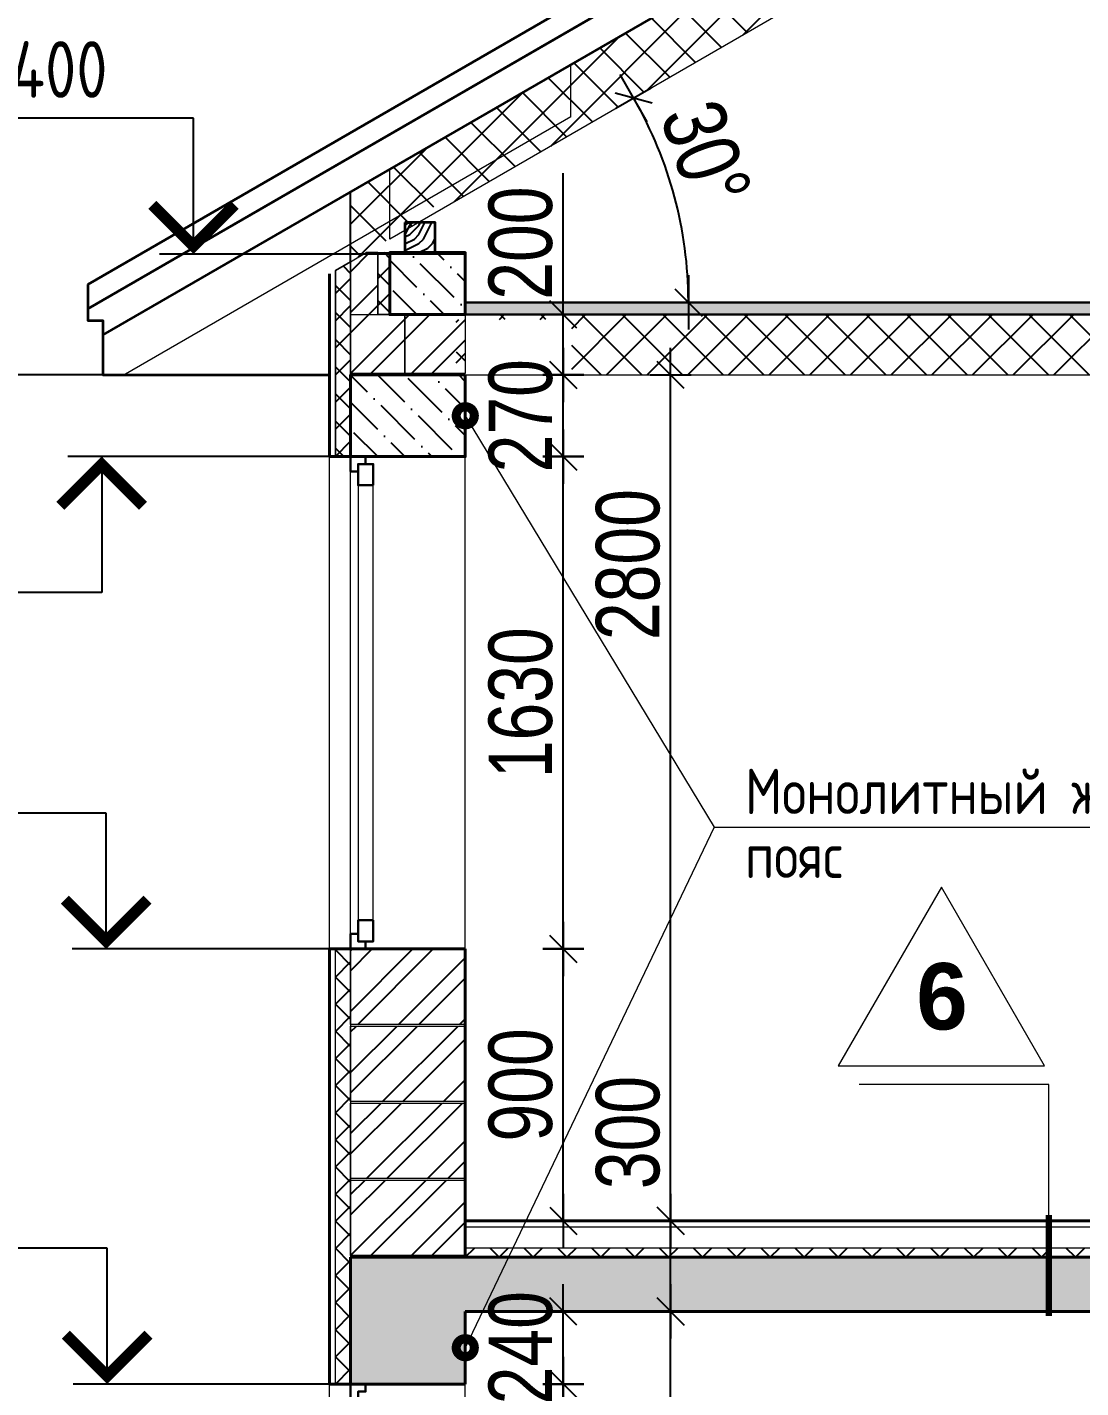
# Model space of a CAD drawing. Extents: x -12289450 to -10763036, y -7834513 to -6150123.
# Drawn here: x -11261643 to -11258153, y -7705073 to -7700570 of the extents above; entities that cross this region are included whole.
import ezdxf

# ---------------------------------------------------------------- set-up
doc = ezdxf.new("R2010")
doc.units = 0
doc.header["$LTSCALE"] = 25
doc.header["$PDMODE"] = 35
doc.linetypes.add('HIDDEN', pattern=[9.525, 6.35, -3.175])
doc.layers.get('DefPoints').update_dxf_attribs({"color": 10, "lineweight": 30})
for name, color, linetype in [('005-РАЗМЕРЫ', 252, 'Continuous'), ('008-ШТРИХОВКА', 252, 'Continuous'), ('Крыши', 7, 'Continuous'), ('Примечания', 7, 'Continuous')]:
    doc.layers.add(name, color=color, linetype=linetype)
for name, color, linetype, lineweight in [('0_Ном_пера__41', 7, 'Continuous', 9), ('___АР Полы_Ном_пера__1', 7, 'Continuous', 5), ('___АР Полы_Ном_пера__41', 7, 'Continuous', 9), ('A-TEXT', 7, 'Continuous', 15), ('RAZMER', 7, 'Continuous', 9), ('text', 1, 'Continuous', 15), ('СТЕНЫ', 5, 'Continuous', 40), ('тонк', 7, 'Continuous', 20)]:
    doc.layers.add(name, color=color, linetype=linetype, lineweight=lineweight)
doc.layers.add('Окна ArchiCAD_Ном._пера__3', color=7, linetype='Continuous', lineweight=15, true_color=0xff6600)
doc.styles.add('GOST 2.304', font='cs_gost2304.shx')
doc.styles.add('SIMP701', font='simplex701.shx')
doc.styles.add('TXT0', font='txt', dxfattribs={"width": 0.8})
doc.styles.add('СГЕНЕРИР_СТИЛЬ_1', font='arialbd.ttf')
doc.dimstyles.new('Копия(5) РАЗМЕРЫ', dxfattribs={"dimscale": 30, "dimtxt": 7, "dimasz": 0.15, "dimexe": 0, "dimexo": 0, "dimgap": 1.2, "dimtad": 1, "dimdec": 0, "dimzin": 0, "dimdsep": 46, "dimtxsty": 'TXT0', "dimblk1": 'A8MITTA', "dimblk2": 'A8MITTA', "dimsah": 1, "dimcen": 2, "dimse1": 1, "dimse2": 1, "dimadec": 0, "dimazin": 0, "dimtp": 6, "dimtm": 6, "dimtfac": 1, "dimtdec": 0, "dimtofl": 0, "dimtmove": 0, "dimatfit": 3, "dimldrblk": 'A8MITTA', "dimfxl": 0, "dimtolj": 1, "dimtzin": 0, "dimarcsym": 0})
pattern_1 = [(45, (-11648016.35, -7050638.566), (-44.9012806, 44.9012806), []), (135, (-11648016.35, -7050638.566), (-44.9012806, -44.9012806), [])]

# ---------------------------------------------------------------- blocks, each defined once
blk = doc.blocks.new('A8MITTA', base_point=(3180, 3140))
for p, q in [((3180, 3155), (3180, 3125)), ((3170, 3130), (3190, 3150)), ((3160, 3140), (3200, 3140))]:
    blk.add_line(p, q)
blk = doc.blocks.new('*D129')
at = {"layer": '005-РАЗМЕРЫ', "color": 0, "lineweight": -2, "ltscale": 4, "transparency": 16777216}
blk.add_arc((-11260805.6, -7701480.7), 1352.9, 0.1906, 29.8094, dxfattribs=at)
at = {"layer": 'DefPoints', "color": 0, "ltscale": 4, "transparency": 16777216}
for p in [(-11258866.7, -7700361.3), (-11260441.7, -7701270.6), (-11259473.3, -7701245.8), (-11260191.7, -7701480.7), (-11247891.7, -7701480.7)]:
    blk.add_point(p, dxfattribs=at)
at = {"layer": '005-РАЗМЕРЫ', "color": 0, "lineweight": -2, "ltscale": 4, "transparency": 16777216, "xscale": 4.5, "yscale": 4.5, "zscale": 4.5}
for p, rotation in [((-11259634, -7700804.3), 119.9047113082358), ((-11259452.7, -7701480.7), 270.0952886886451)]:
    blk.add_blockref('A8MITTA', p, dxfattribs=dict(at, rotation=rotation))
at = {"layer": '005-РАЗМЕРЫ', "color": 0, "lineweight": 25, "ltscale": 4, "transparency": 16777216, "insert": (-11259394.8, -7700989.4), "char_height": 210, "attachment_point": 5, "rotation": 289.1994, "style": 'TXT0'}
blk.add_mtext('\\A1;30°', dxfattribs=at)
blk = doc.blocks.new('*D131')
at = {"layer": '005-РАЗМЕРЫ', "color": 0, "lineweight": -2, "ltscale": 4, "transparency": 16777216}
blk.add_line((-11259867, -7706846.2), (-11259867, -7705065.2), dxfattribs=at)
at = {"layer": 'DefPoints', "color": 0, "ltscale": 4, "transparency": 16777216}
for p in [(-11260068.5, -7705060.7), (-11259867, -7705060.7), (-11260068.5, -7706850.7)]:
    blk.add_point(p, dxfattribs=at)
at = {"layer": '005-РАЗМЕРЫ', "color": 0, "lineweight": -2, "ltscale": 4, "transparency": 16777216, "xscale": 4.5, "yscale": 4.5, "zscale": 4.5}
for p, rotation in [((-11259867, -7705060.7), 90), ((-11259867, -7706850.7), 270)]:
    blk.add_blockref('A8MITTA', p, dxfattribs=dict(at, rotation=rotation))
at = {"layer": '005-РАЗМЕРЫ', "color": 0, "lineweight": 25, "ltscale": 4, "transparency": 16777216, "insert": (-11260008, -7705955.7), "char_height": 210, "attachment_point": 5, "rotation": 90, "style": 'TXT0'}
blk.add_mtext('\\A1;1790', dxfattribs=at)
blk = doc.blocks.new('*D132')
at = {"layer": '005-РАЗМЕРЫ', "color": 0, "lineweight": -2, "ltscale": 4, "transparency": 16777216}
blk.add_line((-11259867, -7705056.2), (-11259867, -7704825), dxfattribs=at)
at = {"layer": 'DefPoints', "color": 0, "ltscale": 4, "transparency": 16777216}
for p in [(-11260068.5, -7704820.5), (-11259867, -7704820.5), (-11260068.5, -7705060.7)]:
    blk.add_point(p, dxfattribs=at)
at = {"layer": '005-РАЗМЕРЫ', "color": 0, "lineweight": -2, "ltscale": 4, "transparency": 16777216, "xscale": 4.5, "yscale": 4.5, "zscale": 4.5}
for p, rotation in [((-11259867, -7704820.5), 90), ((-11259867, -7705060.7), 270)]:
    blk.add_blockref('A8MITTA', p, dxfattribs=dict(at, rotation=rotation))
at = {"layer": '005-РАЗМЕРЫ', "color": 0, "lineweight": 25, "ltscale": 4, "transparency": 16777216, "insert": (-11260008, -7704940.6), "char_height": 210, "attachment_point": 5, "rotation": 90, "style": 'TXT0'}
blk.add_mtext('\\A1;240', dxfattribs=at)
blk = doc.blocks.new('*D133')
at = {"layer": '005-РАЗМЕРЫ', "color": 0, "lineweight": -2, "ltscale": 4, "transparency": 16777216}
for p, q in [((-11259511.5, -7704520.7), (-11259511.5, -7703996.2)), ((-11259511.5, -7704816), (-11259511.5, -7704525.2))]:
    blk.add_line(p, q, dxfattribs=at)
at = {"layer": 'DefPoints', "color": 0, "ltscale": 4, "transparency": 16777216}
for p in [(-11260068.5, -7704520.7), (-11259511.5, -7704520.7), (-11260068.5, -7704820.5)]:
    blk.add_point(p, dxfattribs=at)
at = {"layer": '005-РАЗМЕРЫ', "color": 0, "lineweight": -2, "ltscale": 4, "transparency": 16777216, "xscale": 4.5, "yscale": 4.5, "zscale": 4.5}
for p, rotation in [((-11259511.5, -7704520.7), 90), ((-11259511.5, -7704820.5), 270)]:
    blk.add_blockref('A8MITTA', p, dxfattribs=dict(at, rotation=rotation))
at = {"layer": '005-РАЗМЕРЫ', "color": 0, "lineweight": 25, "ltscale": 4, "transparency": 16777216, "insert": (-11259652.5, -7704228.2), "char_height": 210, "attachment_point": 5, "rotation": 90, "style": 'TXT0'}
blk.add_mtext('\\A1;300', dxfattribs=at)
blk = doc.blocks.new('*D134')
at = {"layer": '005-РАЗМЕРЫ', "color": 0, "lineweight": -2, "ltscale": 4, "transparency": 16777216}
blk.add_line((-11259867, -7704516.2), (-11259867, -7703625.2), dxfattribs=at)
at = {"layer": 'DefPoints', "color": 0, "ltscale": 4, "transparency": 16777216}
for p in [(-11260068.5, -7703620.7), (-11259867, -7703620.7), (-11260068.5, -7704520.7)]:
    blk.add_point(p, dxfattribs=at)
at = {"layer": '005-РАЗМЕРЫ', "color": 0, "lineweight": -2, "ltscale": 4, "transparency": 16777216, "xscale": 4.5, "yscale": 4.5, "zscale": 4.5}
for p, rotation in [((-11259867, -7703620.7), 90), ((-11259867, -7704520.7), 270)]:
    blk.add_blockref('A8MITTA', p, dxfattribs=dict(at, rotation=rotation))
at = {"layer": '005-РАЗМЕРЫ', "color": 0, "lineweight": 25, "ltscale": 4, "transparency": 16777216, "insert": (-11260008, -7704070.7), "char_height": 210, "attachment_point": 5, "rotation": 90, "style": 'TXT0'}
blk.add_mtext('\\A1;900', dxfattribs=at)
blk = doc.blocks.new('*D135')
at = {"layer": '005-РАЗМЕРЫ', "color": 0, "lineweight": -2, "ltscale": 4, "transparency": 16777216}
blk.add_line((-11259867, -7703616.2), (-11259867, -7701995.2), dxfattribs=at)
at = {"layer": 'DefPoints', "color": 0, "ltscale": 4, "transparency": 16777216}
for p in [(-11260068.5, -7701990.7), (-11259867, -7701990.7), (-11260068.5, -7703620.7)]:
    blk.add_point(p, dxfattribs=at)
at = {"layer": '005-РАЗМЕРЫ', "color": 0, "lineweight": -2, "ltscale": 4, "transparency": 16777216, "xscale": 4.5, "yscale": 4.5, "zscale": 4.5}
for p, rotation in [((-11259867, -7701990.7), 90), ((-11259867, -7703620.7), 270)]:
    blk.add_blockref('A8MITTA', p, dxfattribs=dict(at, rotation=rotation))
at = {"layer": '005-РАЗМЕРЫ', "color": 0, "lineweight": 25, "ltscale": 4, "transparency": 16777216, "insert": (-11260008, -7702805.7), "char_height": 210, "attachment_point": 5, "rotation": 90, "style": 'TXT0'}
blk.add_mtext('\\A1;1630', dxfattribs=at)
blk = doc.blocks.new('*D136')
at = {"layer": '005-РАЗМЕРЫ', "color": 0, "lineweight": -2, "ltscale": 4, "transparency": 16777216}
blk.add_line((-11259867, -7701986.2), (-11259867, -7701725.2), dxfattribs=at)
at = {"layer": 'DefPoints', "color": 0, "ltscale": 4, "transparency": 16777216}
for p in [(-11260068.5, -7701720.7), (-11259867, -7701720.7), (-11260068.5, -7701990.7)]:
    blk.add_point(p, dxfattribs=at)
at = {"layer": '005-РАЗМЕРЫ', "color": 0, "lineweight": -2, "ltscale": 4, "transparency": 16777216, "xscale": 4.5, "yscale": 4.5, "zscale": 4.5}
for p, rotation in [((-11259867, -7701720.7), 90), ((-11259867, -7701990.7), 270)]:
    blk.add_blockref('A8MITTA', p, dxfattribs=dict(at, rotation=rotation))
at = {"layer": '005-РАЗМЕРЫ', "color": 0, "lineweight": 25, "ltscale": 4, "transparency": 16777216, "insert": (-11260008, -7701855.7), "char_height": 210, "attachment_point": 5, "rotation": 90, "style": 'TXT0'}
blk.add_mtext('\\A1;270', dxfattribs=at)
blk = doc.blocks.new('*D137')
at = {"layer": '005-РАЗМЕРЫ', "color": 0, "lineweight": -2, "ltscale": 4, "transparency": 16777216}
for p, q in [((-11259867, -7701520.7), (-11259867, -7701052.2)), ((-11259867, -7701716.2), (-11259867, -7701525.2))]:
    blk.add_line(p, q, dxfattribs=at)
at = {"layer": 'DefPoints', "color": 0, "ltscale": 4, "transparency": 16777216}
for p in [(-11260068.5, -7701520.7), (-11259867, -7701520.7), (-11260068.5, -7701720.7)]:
    blk.add_point(p, dxfattribs=at)
at = {"layer": '005-РАЗМЕРЫ', "color": 0, "lineweight": -2, "ltscale": 4, "transparency": 16777216, "xscale": 4.5, "yscale": 4.5, "zscale": 4.5}
for p, rotation in [((-11259867, -7701520.7), 90), ((-11259867, -7701720.7), 270)]:
    blk.add_blockref('A8MITTA', p, dxfattribs=dict(at, rotation=rotation))
at = {"layer": '005-РАЗМЕРЫ', "color": 0, "lineweight": 25, "ltscale": 4, "transparency": 16777216, "insert": (-11260008, -7701284.2), "char_height": 210, "attachment_point": 5, "rotation": 90, "style": 'TXT0'}
blk.add_mtext('\\A1;200', dxfattribs=at)
blk = doc.blocks.new('*D160')
at = {"layer": '005-РАЗМЕРЫ', "color": 0, "lineweight": -2, "ltscale": 4, "transparency": 16777216}
blk.add_line((-11259511.5, -7707716.2), (-11259511.5, -7704825), dxfattribs=at)
at = {"layer": 'DefPoints', "color": 0, "ltscale": 4, "transparency": 16777216}
for p in [(-11259511.5, -7704820.5), (-11259271.5, -7704820.5), (-11259487.5, -7707720.7)]:
    blk.add_point(p, dxfattribs=at)
at = {"layer": '005-РАЗМЕРЫ', "color": 0, "lineweight": -2, "ltscale": 4, "transparency": 16777216, "xscale": 4.5, "yscale": 4.5, "zscale": 4.5}
for p, rotation in [((-11259511.5, -7704820.5), 90), ((-11259511.5, -7707720.7), 270)]:
    blk.add_blockref('A8MITTA', p, dxfattribs=dict(at, rotation=rotation))
at = {"layer": '005-РАЗМЕРЫ', "color": 0, "lineweight": 25, "ltscale": 4, "transparency": 16777216, "insert": (-11259652.5, -7705628.4), "char_height": 210, "attachment_point": 5, "rotation": 90, "style": 'TXT0'}
blk.add_mtext('\\A1;2900', dxfattribs=at)
blk = doc.blocks.new('*D161')
at = {"layer": '005-РАЗМЕРЫ', "color": 0, "lineweight": -2, "ltscale": 4, "transparency": 16777216}
blk.add_line((-11259511.5, -7704516.2), (-11259511.5, -7701725.2), dxfattribs=at)
at = {"layer": 'DefPoints', "color": 0, "ltscale": 4, "transparency": 16777216}
for p in [(-11259511.5, -7701720.7), (-11259390.5, -7701720.7), (-11259390.5, -7704520.7)]:
    blk.add_point(p, dxfattribs=at)
at = {"layer": '005-РАЗМЕРЫ', "color": 0, "lineweight": -2, "ltscale": 4, "transparency": 16777216, "xscale": 4.5, "yscale": 4.5, "zscale": 4.5}
for p, rotation in [((-11259511.5, -7701720.7), 90), ((-11259511.5, -7704520.7), 270)]:
    blk.add_blockref('A8MITTA', p, dxfattribs=dict(at, rotation=rotation))
at = {"layer": '005-РАЗМЕРЫ', "color": 0, "lineweight": 25, "ltscale": 4, "transparency": 16777216, "insert": (-11259652.5, -7702348.3), "char_height": 210, "attachment_point": 5, "rotation": 90, "style": 'TXT0'}
blk.add_mtext('\\A1;2800', dxfattribs=at)

msp = doc.modelspace()

# ---------------------------------------------------------------- hatches: boundary and pattern name
at = {"layer": '008-ШТРИХОВКА', "ltscale": 4}
h = msp.add_hatch(dxfattribs=at)
h.set_pattern_fill('ANSI37', color=256, scale=30, style=0)
h.set_pattern_definition([(45, (-11648016.35, -7050638.57), (-67.351921, 67.351921), []), (135, (-11648016.35, -7050638.57), (-67.351921, -67.351921), [])])
h.paths.add_polyline_path([(-11257366.7, -7700361.3), (-11256672.7, -7699960.6), (-11256672.7, -7699729.7), (-11257366.7, -7700130.3), (-11258866.7, -7700130.3), (-11260571.7, -7701114.7), (-11260571.7, -7701345.7), (-11260519.8, -7701315.7), (-11260316.7, -7701198.4), (-11260316.7, -7701165.7), (-11260260, -7701165.7), (-11258866.7, -7700361.3)])
h.paths.add_polyline_path([(-11254316.7, -7698600.4), (-11253766.7, -7698600.4), (-11250141.7, -7700693.3), (-11249786.6, -7700693.3), (-11249786.6, -7700462.3), (-11250141.7, -7700462.3), (-11253766.7, -7698369.4), (-11254316.7, -7698369.4), (-11256672.7, -7699729.7), (-11256672.7, -7699960.6)])
h.paths.add_polyline_path([(-11249786.6, -7700462.3), (-11249786.6, -7700693.3), (-11247891.7, -7700693.3), (-11247891.7, -7700462.3)])
at = {"layer": '008-ШТРИХОВКА'}
h = msp.add_hatch(dxfattribs=at)
h.set_pattern_fill('WOODFACE', color=251, scale=300, style=0, pattern_type=2)
h.set_pattern_definition([(0, (413764.42, -594000.98), (300, 300), [15, -285]), (90, (413884.42, -593895.98), (-300, 300), [30, -270]), (45, (413824.42, -593925.98), (3e-14, 300), [21.21, -63.63, 21.21, -42.42, 148.5, -127.2940687]), (45, (413749.42, -594015.98), (3e-14, 300), [21.213, -42.426, 21.213, -339.4120686]), (45, (413854.42, -593985.98), (3e-14, 300), [21.213, -403.0510686]), (45, (413884.42, -594000.98), (3e-14, 300), [21.213, -403.0510686]), (45, (413839.42, -593970.98), (3e-14, 300), [21.213, -403.0510686]), (45, (413824.42, -593955.98), (3e-14, 300), [42.426, -381.8380686]), (45, (413899.42, -593730.98), (3e-14, 300), [42.426, -381.8380686]), (45, (413794.42, -593940.98), (3e-14, 300), [84.852, -339.4120686]), (45, (413779.42, -593925.98), (3e-14, 300), [84.852, -339.4120686]), (45, (413974.42, -593835.98), (3e-14, 300), [84.852, -339.4120686]), (45, (413764.42, -593895.98), (3e-14, 300), [63.6396, -360.6244686]), (45, (413704.42, -593850.98), (3e-14, 300), [63.6396, -360.6244686]), (45, (413734.42, -593880.98), (3e-14, 300), [63.6396, -360.6244686]), (45, (413929.42, -593790.98), (3e-14, 300), [106.06602, -318.1980486]), (45, (413899.42, -593775.98), (3e-14, 300), [106.06602, -318.1980486]), (45, (413929.42, -593850.98), (3e-14, 300), [148.492424, -275.7716445]), (26.5650512, (413794.42, -593970.98), (300, 1e-07), [33.541017, -637.279374]), (26.5650512, (413854.42, -593880.98), (300, 1e-07), [33.541017, -637.279374]), (26.5650512, (413839.42, -593910.98), (300, 1e-07), [33.541017, -637.279374]), (26.5650512, (413779.42, -594000.98), (300, 1e-07), [67.08204, -603.738353]), (26.5650512, (413839.42, -593865.98), (300, 1e-07), [100.623059, -570.197334]), (26.5650512, (413809.42, -593850.98), (300, 1e-07), [134.1640785, -536.6563146]), (26.5650512, (413779.42, -593835.98), (300, 1e-07), [134.1640785, -536.6563146]), (26.5650512, (413734.42, -593745.98), (300, 1e-07), [134.1640785, -536.6563146]), (26.5650512, (413734.42, -593775.98), (300, 1e-07), [167.7051, -503.115293]), (26.5650512, (413749.42, -593805.98), (300, 1e-07), [167.7051, -503.115293]), (63.4349488, (413854.42, -593925.98), (2e-08, 300), [33.541017, -637.279374]), (63.4349488, (413809.42, -593955.98), (2e-08, 300), [33.541017, -637.279374]), (63.4349488, (413764.42, -594000.98), (2e-08, 300), [67.08204, -603.738353]), (63.4349488, (413854.42, -593955.98), (2e-08, 300), [67.08204, -603.738353]), (63.4349488, (413734.42, -594015.98), (2e-08, 300), [100.623059, -570.197334]), (63.4349488, (413704.42, -594015.98), (2e-08, 300), [134.1640785, -536.6563146]), (63.4349488, (413974.42, -594000.98), (2e-08, 300), [134.1640785, -536.6563146]), (63.4349488, (413869.42, -593970.98), (2e-08, 300), [134.1640785, -536.6563146]), (63.4349488, (413929.42, -594000.98), (2e-08, 300), [167.7051, -503.115293]), (63.4349488, (413899.42, -593985.98), (2e-08, 300), [167.7051, -503.115293])])
h.paths.add_polyline_path([(-11260291.7, -7701315.7), (-11260291.7, -7701215.7), (-11260391.7, -7701215.7), (-11260391.7, -7701315.7)])
at = {"layer": '008-ШТРИХОВКА', "lineweight": 25, "ltscale": 4}
h = msp.add_hatch(dxfattribs=at)
h.set_pattern_fill('ANSI32', color=256, scale=15, style=0)
h.set_pattern_definition([(45, (-11260571.68, -7701715.72), (-101.028, 101.028), []), (45, (-11260504.32, -7701715.72), (-101.028, 101.028), [])])
h.paths.add_polyline_path([(-11260481.7, -7701315.7), (-11260519.8, -7701315.7), (-11260571.7, -7701345.7), (-11260571.7, -7701520.7), (-11260481.7, -7701520.7)])
h.paths.add_polyline_path([(-11260391.7, -7701520.7), (-11260571.7, -7701520.7), (-11260571.7, -7701715.7), (-11260391.7, -7701715.7)])
h.paths.add_polyline_path([(-11260191.7, -7701520.7), (-11260391.7, -7701520.7), (-11260391.7, -7701715.7), (-11260191.7, -7701715.7)])
at = {"layer": '008-ШТРИХОВКА', "ltscale": 4}
h = msp.add_hatch(dxfattribs=at)
h.set_pattern_fill('ANSI37', color=256, scale=20, style=0)
h.set_pattern_definition(pattern_1)
h.paths.add_polyline_path([(-11260441.7, -7701315.7), (-11260481.7, -7701315.7), (-11260481.7, -7701520.7), (-11260441.7, -7701520.7)])
h = msp.add_hatch(dxfattribs=at)
h.set_pattern_fill('ANSI36', color=256, scale=20, angle=90, style=0)
h.set_pattern_definition([(135, (-11260441.685, -7701520.72), (-123.479, 33.676), [158.75, -31.75, 0, -31.75])])
h.paths.add_polyline_path([(-11260191.7, -7701315.7), (-11260441.7, -7701315.7), (-11260441.7, -7701520.7), (-11260191.7, -7701520.7)])
h = msp.add_hatch(dxfattribs=at)
h.set_pattern_fill('ANSI37', color=256, scale=20, style=0)
h.set_pattern_definition(pattern_1)
h.paths.add_polyline_path([(-11260571.7, -7701345.7), (-11260621.7, -7701374.5), (-11260621.7, -7701990.7), (-11260571.7, -7701990.7)])
at = {"layer": '008-ШТРИХОВКА'}
h = msp.add_hatch(dxfattribs=at)
h.set_pattern_fill('WOODFACE', color=251, scale=300, style=0, pattern_type=2)
h.set_pattern_definition([(0, (-11260130.58, -7701705.72), (300, 300), [15, -285]), (90, (-11260010.58, -7701600.72), (-300, 300), [30, -270]), (45, (-11260070.58, -7701630.72), (3e-14, 300), [21.21, -63.63, 21.21, -42.42, 148.5, -127.294]), (45, (-11260145.58, -7701720.72), (3e-14, 300), [21.213, -42.426, 21.213, -339.412]), (45, (-11260040.58, -7701690.72), (3e-14, 300), [21.213, -403.051]), (45, (-11260010.58, -7701705.72), (3e-14, 300), [21.213, -403.051]), (45, (-11260055.58, -7701675.72), (3e-14, 300), [21.213, -403.051]), (45, (-11260070.58, -7701660.72), (3e-14, 300), [42.426, -381.838]), (45, (-11259995.58, -7701435.72), (3e-14, 300), [42.426, -381.838]), (45, (-11260100.58, -7701645.72), (3e-14, 300), [84.852, -339.412]), (45, (-11260115.58, -7701630.72), (3e-14, 300), [84.852, -339.412]), (45, (-11259920.58, -7701540.72), (3e-14, 300), [84.852, -339.412]), (45, (-11260130.58, -7701600.72), (3e-14, 300), [63.6396, -360.6245]), (45, (-11260190.58, -7701555.72), (3e-14, 300), [63.6396, -360.6245]), (45, (-11260160.58, -7701585.72), (3e-14, 300), [63.6396, -360.6245]), (45, (-11259965.58, -7701495.72), (3e-14, 300), [106.066, -318.198]), (45, (-11259995.58, -7701480.72), (3e-14, 300), [106.066, -318.198]), (45, (-11259965.58, -7701555.72), (3e-14, 300), [148.4924, -275.772]), (26.565, (-11260100.58, -7701675.72), (300, 1e-07), [33.541, -637.2794]), (26.565, (-11260040.58, -7701585.72), (300, 1e-07), [33.541, -637.2794]), (26.565, (-11260055.58, -7701615.72), (300, 1e-07), [33.541, -637.2794]), (26.565, (-11260115.58, -7701705.72), (300, 1e-07), [67.082, -603.7384]), (26.565, (-11260055.58, -7701570.72), (300, 1e-07), [100.623, -570.197]), (26.565, (-11260085.58, -7701555.72), (300, 1e-07), [134.164, -536.656]), (26.565, (-11260115.58, -7701540.72), (300, 1e-07), [134.164, -536.656]), (26.565, (-11260160.58, -7701450.72), (300, 1e-07), [134.164, -536.656]), (26.565, (-11260160.58, -7701480.72), (300, 1e-07), [167.705, -503.115]), (26.565, (-11260145.58, -7701510.72), (300, 1e-07), [167.705, -503.115]), (63.435, (-11260040.58, -7701630.72), (2e-08, 300), [33.541, -637.2794]), (63.435, (-11260085.58, -7701660.72), (2e-08, 300), [33.541, -637.2794]), (63.435, (-11260130.58, -7701705.72), (2e-08, 300), [67.082, -603.7384]), (63.435, (-11260040.58, -7701660.72), (2e-08, 300), [67.082, -603.7384]), (63.435, (-11260160.58, -7701720.72), (2e-08, 300), [100.623, -570.197]), (63.435, (-11260190.58, -7701720.72), (2e-08, 300), [134.164, -536.656]), (63.435, (-11259920.58, -7701705.72), (2e-08, 300), [134.164, -536.656]), (63.435, (-11260025.58, -7701675.72), (2e-08, 300), [134.164, -536.656]), (63.435, (-11259965.58, -7701705.72), (2e-08, 300), [167.705, -503.115]), (63.435, (-11259995.58, -7701690.72), (2e-08, 300), [167.705, -503.115])])
h.paths.add_polyline_path([(-11260190.6, -7701480.7), (-11247891.7, -7701480.7), (-11247891.7, -7701520.9), (-11260190.6, -7701520.9)])
h.paths.add_polyline_path([(-11255321.7, -7701520.9), (-11255371.7, -7701520.9), (-11255379.6, -7701520.7), (-11255329.6, -7701520.7)], flags=17)
at = {"layer": '008-ШТРИХОВКА', "ltscale": 4}
h = msp.add_hatch(dxfattribs=at)
h.set_pattern_fill('ANSI37', color=256, scale=30, style=0)
h.set_pattern_definition([(45, (-11648016.35, -7050638.57), (-67.351921, 67.351921), []), (135, (-11648016.35, -7050638.57), (-67.351921, -67.351921), [])])
h.paths.add_polyline_path([(-11249191.7, -7701520.7), (-11254416.7, -7701520.7), (-11254416.7, -7701720.7), (-11249191.7, -7701720.7)])
h.paths.add_polyline_path([(-11247891.7, -7701520.7), (-11249041.7, -7701520.7), (-11249041.7, -7701720.7), (-11247891.7, -7701720.7)])
h.paths.add_polyline_path([(-11254566.7, -7701520.7), (-11260191.7, -7701520.7), (-11260191.7, -7701715.7), (-11260191.7, -7701720.7), (-11260191.7, -7701720.7), (-11254566.7, -7701720.7)])
h.paths.add_polyline_path([(-11254416.7, -7701520.7), (-11254491.7, -7701520.7), (-11254491.7, -7701720.7), (-11254416.7, -7701720.7)])
h.paths.add_polyline_path([(-11254491.7, -7701520.7), (-11254566.7, -7701520.7), (-11254566.7, -7701720.7), (-11254491.7, -7701720.7)])
h.paths.add_polyline_path([(-11253903.8, -7701720.7), (-11253903.8, -7701577), (-11254286.3, -7701577), (-11254286.3, -7701720.7)], flags=17)
h.paths.add_polyline_path([(-11247946.3, -7701720.7), (-11247946.3, -7701537), (-11248206.7, -7701537), (-11248206.7, -7701720.7)], flags=17)
h.paths.add_polyline_path([(-11259839.3, -7701720.7), (-11259839.3, -7701537), (-11260221.8, -7701537), (-11260221.8, -7701720.7)])
h = msp.add_hatch(dxfattribs=at)
h.set_pattern_fill('ANSI36', color=256, scale=20, angle=90, style=0)
h.set_pattern_definition([(135, (-11260571.677, -7701990.67), (-123.4785, 33.676), [158.75, -31.75, 0, -31.75])])
h.paths.add_polyline_path([(-11260191.7, -7701720.7), (-11260571.7, -7701720.7), (-11260571.7, -7701990.7), (-11260191.7, -7701990.7)])
h = msp.add_hatch(dxfattribs=at)
h.set_pattern_fill('ANSI37', color=256, scale=20, style=0)
h.set_pattern_definition([(45, (-11260621.67, -7705060.72), (-44.9013, 44.9013), []), (135, (-11260621.67, -7705060.72), (-44.9013, -44.9013), [])])
h.paths.add_polyline_path([(-11260621.7, -7703620.7), (-11260571.7, -7703620.7), (-11260571.7, -7705060.7), (-11260621.7, -7705060.7)])
at = {"layer": '008-ШТРИХОВКА', "lineweight": 25, "ltscale": 4}
h = msp.add_hatch(dxfattribs=at)
h.set_pattern_fill('ANSI32', color=256, scale=15, style=0)
h.set_pattern_definition([(45, (-11260571.68, -7704635.73), (-101.028, 101.028), []), (45, (-11260504.32, -7704635.73), (-101.028, 101.028), [])])
h.paths.add_polyline_path([(-11260191.7, -7703620.7), (-11260521.7, -7703620.7), (-11260521.7, -7703620.7), (-11260571.7, -7703620.7), (-11260571.7, -7703870.7), (-11260191.7, -7703870.7)])
h.paths.add_polyline_path([(-11260191.7, -7703875.7), (-11260571.7, -7703875.7), (-11260571.7, -7704125.7), (-11260191.7, -7704125.7)])
h.paths.add_polyline_path([(-11260191.7, -7704130.7), (-11260571.7, -7704130.7), (-11260571.7, -7704380.7), (-11260191.7, -7704380.7)])
h.paths.add_polyline_path([(-11260191.7, -7704385.7), (-11260571.7, -7704385.7), (-11260571.7, -7704635.7), (-11260191.7, -7704635.7)])
at = {"layer": '008-ШТРИХОВКА', "ltscale": 4}
h = msp.add_hatch(dxfattribs=at)
h.set_pattern_fill('ANSI37', color=256, scale=25, style=0)
h.set_pattern_definition([(45, (-11260191.68, -7704640.73), (-56.1266, 56.1266), []), (135, (-11260191.68, -7704640.73), (-56.1266, -56.1266), [])])
h.paths.add_polyline_path([(-11254297.7, -7704640.7), (-11251642, -7704640.7), (-11251641.7, -7704640.7), (-11251641.7, -7704610.7), (-11260191.7, -7704610.7), (-11260191.7, -7704640.7)])
h = msp.add_hatch(dxfattribs=at)
h.set_pattern_fill('ANSI36', color=256, scale=20, angle=90, style=0)
h.set_pattern_definition([(135, (-11260571.85, -7705060.72), (-123.4785, 33.67596), [158.75, -31.75, 0, -31.75])])
h.paths.add_polyline_path([(-11260571.9, -7705060.7), (-11260571.9, -7704640.7), (-11251642, -7704640.7), (-11251641.7, -7704820.5), (-11252025.5, -7704820.5), (-11252025.6, -7704820.5), (-11254301.7, -7704820.5), (-11254301.7, -7705060.7), (-11254681.7, -7705060.7), (-11254681.7, -7704820.5), (-11260191.7, -7704820.5), (-11260191.7, -7705060.7), (-11260571.9, -7705060.7)])

# ---------------------------------------------------------------- linework, layer by layer
at = {"lineweight": 25, "ltscale": 20, "const_width": 60}
for points in [[(-11260176.7, -7701855.7, -1), (-11260206.7, -7701855.7, -1)], [(-11260176.7, -7704940.6, -1), (-11260206.7, -7704940.6, -1)]]:
    msp.add_lwpolyline(points, format="xyb", close=True, dxfattribs=at)
at = {"layer": '008-ШТРИХОВКА', "ltscale": 3}
msp.add_lwpolyline([(-11260571.7, -7701345.7), (-11260571.7, -7701114.7)], dxfattribs=at)
at = {"layer": '0_Ном_пера__41', "linetype": 'Continuous'}
for p, q in [((-11258258.9, -7704069.7), (-11258887.6, -7704069.7)), ((-11258258.9, -7704835.3), (-11258258.9, -7704069.7))]:
    msp.add_line(p, q, dxfattribs=at)
at = {"layer": '___АР Полы_Ном_пера__41', "linetype": 'Continuous'}
for p, q in [((-11258614.6, -7703416.2), (-11258956.3, -7704007.9)), ((-11258273, -7704007.9), (-11258614.6, -7703416.2)), ((-11258956.3, -7704007.9), (-11258273, -7704007.9))]:
    msp.add_line(p, q, dxfattribs=at)
at = {"layer": 'A-TEXT', "color": 7, "const_width": 20}
msp.add_lwpolyline([(-11258258.9, -7704835.3), (-11258258.9, -7704501.4)], dxfattribs=at)
at = {"layer": 'RAZMER', "color": 1, "lineweight": 35, "ltscale": 4}
msp.add_lwpolyline([(-11260391.7, -7701215.7), (-11260391.7, -7701315.7), (-11260291.7, -7701315.7), (-11260291.7, -7701215.7)], close=True, dxfattribs=at)
at = {"layer": 'Крыши', "lineweight": 35, "ltscale": 3}
for p, q in [((-11258866.7, -7700014.9), (-11261441.7, -7701501.5)), ((-11258866.7, -7700130.3), (-11261391.7, -7701588.2))]:
    msp.add_line(p, q, dxfattribs=at)
at = {"layer": 'Крыши', "lineweight": 18, "ltscale": 3}
for p, q in [((-11258866.7, -7700361.3), (-11260441.7, -7701270.6)), ((-11259841.7, -7700866.5), (-11261316.7, -7701718.1))]:
    msp.add_line(p, q, dxfattribs=at)
at = {"layer": 'Крыши', "lineweight": 35, "ltscale": 3}
for points in [[(-11258866.7, -7699934), (-11261441.7, -7701420.7)], [(-11258866.7, -7700014.9), (-11261441.7, -7701501.5)], [(-11261441.7, -7701420.7), (-11261441.7, -7701540.7), (-11261391.7, -7701540.7), (-11261391.7, -7701720.7), (-11260641.7, -7701720.7)]]:
    msp.add_lwpolyline(points, dxfattribs=at)
at = {"layer": 'Крыши', "lineweight": 18, "ltscale": 3}
for points in [[(-11259841.7, -7700866.5), (-11259841.7, -7700693.3)], [(-11260441.7, -7701270.6), (-11260441.7, -7701039.7)]]:
    msp.add_lwpolyline(points, dxfattribs=at)
at = {"layer": 'Окна ArchiCAD_Ном._пера__3', "linetype": 'Continuous'}
for points in [[(-11260521.7, -7703595.7), (-11260521.7, -7703620.7), (-11260571.7, -7703620.7), (-11260571.7, -7701990.7), (-11260521.7, -7701990.7), (-11260521.7, -7702015.7)], [(-11260521.7, -7706825.7), (-11260521.7, -7706850.7), (-11260571.7, -7706850.7), (-11260571.9, -7705060.7), (-11260521.7, -7705060.7), (-11260521.7, -7705085.7)]]:
    msp.add_lwpolyline(points, dxfattribs=at)
at = {"layer": 'Окна ArchiCAD_Ном._пера__3', "linetype": 'Continuous', "lineweight": 30}
for points in [[(-11260571.7, -7701990.7), (-11260571.7, -7702040.7), (-11260571.7, -7702040.7), (-11260546.7, -7702040.7), (-11260546.7, -7702015.7), (-11260521.7, -7702015.7), (-11260521.7, -7701990.7)], [(-11260496.7, -7702085.7), (-11260546.7, -7702085.7), (-11260546.7, -7702015.7), (-11260496.7, -7702015.7)], [(-11260496.7, -7703525.7), (-11260546.7, -7703525.7), (-11260546.7, -7703595.7), (-11260496.7, -7703595.7)], [(-11260571.7, -7703620.7), (-11260571.7, -7703570.7), (-11260571.7, -7703570.7), (-11260546.7, -7703570.7), (-11260546.7, -7703595.7), (-11260521.7, -7703595.7), (-11260521.7, -7703620.7)], [(-11260571.7, -7705060.7), (-11260571.7, -7705110.7), (-11260571.7, -7705110.7), (-11260546.7, -7705110.7), (-11260546.7, -7705085.7), (-11260521.7, -7705085.7), (-11260521.7, -7705060.7)]]:
    msp.add_lwpolyline(points, close=True, dxfattribs=at)
at = {"layer": 'Окна ArchiCAD_Ном._пера__3', "linetype": 'Continuous'}
msp.add_lwpolyline([(-11260496.7, -7702085.7), (-11260546.7, -7702085.7), (-11260546.7, -7703525.7), (-11260496.7, -7703525.7)], close=True, dxfattribs=at)
at = {"layer": 'Примечания', "linetype": 'Continuous', "lineweight": 25, "ltscale": 75}
for p, q in [((-11261091.9, -7700870.7), (-11262073.5, -7700870.7)), ((-11261091.9, -7701320.7), (-11261091.9, -7700870.7)), ((-11260191.7, -7701320.7), (-11261204.4, -7701320.7)), ((-11261391.7, -7701720.7), (-11262547.5, -7701720.7)), ((-11260641.7, -7701990.7), (-11261508.3, -7701990.7)), ((-11261395.8, -7701990.7), (-11261395.8, -7702440.7)), ((-11261395.8, -7702440.7), (-11262368, -7702440.7)), ((-11261381, -7703170.7), (-11262320.4, -7703170.7)), ((-11261381, -7703620.7), (-11261381, -7703170.7)), ((-11260641.7, -7703620.7), (-11261493.5, -7703620.7)), ((-11261377.8, -7704610.7), (-11262345.3, -7704610.7)), ((-11261377.8, -7705060.7), (-11261377.8, -7704610.7)), ((-11260641.7, -7705060.7), (-11261490.3, -7705060.7))]:
    msp.add_line(p, q, dxfattribs=at)
at = {"layer": 'Примечания', "linetype": 'Continuous', "lineweight": 25, "ltscale": 75, "const_width": 37.5}
for points in [[(-11261228.7, -7701157.5), (-11261091.9, -7701294.2), (-11260955.2, -7701157.5)], [(-11261259.1, -7702154), (-11261395.8, -7702017.2), (-11261532.6, -7702154)], [(-11261517.7, -7703457.5), (-11261381, -7703594.2), (-11261244.3, -7703457.5)], [(-11261514.6, -7704897.5), (-11261377.8, -7705034.2), (-11261241.1, -7704897.5)]]:
    msp.add_lwpolyline(points, dxfattribs=at)
at = {"layer": 'СТЕНЫ', "ltscale": 3}
for p, q in [((-11260571.7, -7705060.7), (-11260571.7, -7704640.7)), ((-11260571.7, -7704640.7), (-11251641.7, -7704640.7)), ((-11254681.7, -7704820.5), (-11260191.7, -7704820.5)), ((-11260191.7, -7704820.5), (-11260191.7, -7705060.7)), ((-11260191.7, -7705060.7), (-11260571.7, -7705060.7))]:
    msp.add_line(p, q, dxfattribs=at)
at = {"layer": 'СТЕНЫ', "lineweight": 15, "ltscale": 3}
msp.add_lwpolyline([(-11260571.7, -7701520.7), (-11260571.7, -7701345.7), (-11260519.8, -7701315.7), (-11260481.7, -7701315.7), (-11260519.8, -7701315.7), (-11260481.7, -7701315.7), (-11260481.7, -7701520.7, -16.180027)], format="xyb", dxfattribs=at)
for points in [[(-11260441.7, -7701315.7), (-11260441.7, -7701315.7), (-11260441.7, -7701520.7), (-11260481.7, -7701520.7), (-11260481.7, -7701315.7), (-11260441.7, -7701315.7)], [(-11260621.7, -7701990.7), (-11260621.7, -7701374.5), (-11260571.7, -7701345.7), (-11260571.7, -7701990.7)], [(-11260641.7, -7703620.7), (-11260641.7, -7701990.7)], [(-11260191.7, -7703620.7), (-11260191.7, -7701990.7)], [(-11260621.7, -7705060.7), (-11260621.7, -7703620.7)], [(-11260571.7, -7703620.7), (-11260571.7, -7705060.7)], [(-11260641.7, -7706850.7), (-11260641.7, -7705060.7)], [(-11260191.7, -7706850.7), (-11260191.7, -7705060.7)]]:
    msp.add_lwpolyline(points, dxfattribs=at)
at = {"layer": 'СТЕНЫ', "ltscale": 3}
msp.add_lwpolyline([(-11260191.7, -7701520.7), (-11260191.7, -7701315.7), (-11260441.7, -7701315.7), (-11260441.7, -7701520.7), (-11260191.7, -7701520.7)], close=True, dxfattribs=at)
at = {"layer": 'СТЕНЫ', "lineweight": 15, "ltscale": 3}
msp.add_lwpolyline([(-11260571.7, -7701345.7), (-11260621.7, -7701374.5), (-11260621.7, -7701990.7), (-11260571.7, -7701990.7), (-11260571.7, -7701345.7)], close=True, dxfattribs=at)
at = {"layer": 'СТЕНЫ', "ltscale": 3}
for points in [[(-11260641.7, -7701386.1), (-11260641.7, -7701990.7)], [(-11260191.7, -7701720.7), (-11260191.7, -7701990.7), (-11260571.7, -7701990.7), (-11260571.7, -7701720.7), (-11260191.7, -7701720.7)], [(-11260191.7, -7701720.7), (-11260191.7, -7701990.7)], [(-11260191.7, -7701990.7), (-11260641.7, -7701990.7)], [(-11260641.7, -7703620.7), (-11260641.7, -7705060.7)], [(-11260191.7, -7703620.7), (-11260641.7, -7703620.7)], [(-11260191.7, -7703620.7), (-11260191.7, -7704640.7)], [(-11254297.7, -7704640.7), (-11260571.7, -7704640.7)], [(-11260191.7, -7705060.7), (-11260641.7, -7705060.7)]]:
    msp.add_lwpolyline(points, dxfattribs=at)
at = {"layer": 'СТЕНЫ', "lineweight": 30}
for points in [[(-11260191.7, -7701480.7), (-11247891.7, -7701480.7)], [(-11260191.7, -7701520.7), (-11247891.7, -7701520.7)]]:
    msp.add_lwpolyline(points, dxfattribs=at)
at = {"layer": 'СТЕНЫ', "lineweight": 9, "ltscale": 4}
for points in [[(-11260191.7, -7701715.7), (-11260571.7, -7701715.7), (-11260571.7, -7701520.7), (-11260191.7, -7701520.7)], [(-11260621.7, -7703620.7), (-11260571.7, -7703620.7), (-11260571.7, -7705060.7), (-11260621.7, -7705060.7)], [(-11260191.7, -7703870.7), (-11260571.7, -7703870.7), (-11260571.7, -7703620.7), (-11260191.7, -7703620.7)], [(-11260191.7, -7704125.7), (-11260571.7, -7704125.7), (-11260571.7, -7703875.7), (-11260191.7, -7703875.7)], [(-11260191.7, -7704380.7), (-11260571.7, -7704380.7), (-11260571.7, -7704130.7), (-11260191.7, -7704130.7)], [(-11260191.7, -7704635.7), (-11260571.7, -7704635.7), (-11260571.7, -7704385.7), (-11260191.7, -7704385.7)]]:
    msp.add_lwpolyline(points, close=True, dxfattribs=at)
at = {"layer": 'СТЕНЫ', "color": 4, "lineweight": 20, "ltscale": 4}
for points in [[(-11260191.7, -7701720.7), (-11260391.7, -7701720.7), (-11260391.7, -7701520.7)], [(-11260191.7, -7701720.7), (-11254491.7, -7701720.7)]]:
    msp.add_lwpolyline(points, dxfattribs=at)
at = {"layer": 'СТЕНЫ', "color": 4, "linetype": 'HIDDEN', "lineweight": 20, "ltscale": 4}
msp.add_lwpolyline([(-11260191.7, -7701520.7), (-11260391.7, -7701520.7), (-11260391.7, -7701720.7)], dxfattribs=at)
at = {"layer": 'СТЕНЫ', "ltscale": 4}
msp.add_lwpolyline([(-11260191.7, -7704520.7), (-11251641.7, -7704520.7)], dxfattribs=at)
at = {"layer": 'СТЕНЫ', "lineweight": 9, "ltscale": 4}
for points in [[(-11260191.7, -7704540.7), (-11251641.7, -7704540.7)], [(-11251641.7, -7704610.7), (-11260191.7, -7704610.7)]]:
    msp.add_lwpolyline(points, dxfattribs=at)
at = {"layer": 'СТЕНЫ', "lineweight": 20, "ltscale": 3}
msp.add_lwpolyline([(-11260571.9, -7705060.7), (-11260571.9, -7704640.7), (-11251642, -7704640.7), (-11251641.7, -7704820.5), (-11252025.5, -7704820.5), (-11252025.6, -7704820.5), (-11254301.7, -7704820.5), (-11254301.7, -7705060.7), (-11254681.7, -7705060.7), (-11254681.7, -7704820.5), (-11260191.7, -7704820.5), (-11260191.7, -7705060.7), (-11260571.9, -7705060.7)], close=True, dxfattribs=at)
at = {"layer": 'тонк', "lineweight": 9, "ltscale": 50}
for p, q in [((-11260191.7, -7701855.7), (-11259367.5, -7703217.2)), ((-11259367.5, -7703217.2), (-11260191.7, -7704940.6)), ((-11259367.5, -7703217.2), (-11257556.8, -7703217.2))]:
    msp.add_line(p, q, dxfattribs=at)

# ---------------------------------------------------------------- texts
at = {"layer": '___АР Полы_Ном_пера__1', "style": 'СГЕНЕРИР_СТИЛЬ_1'}
msp.add_text('6', height=220, dxfattribs=at).set_placement((-11258698.1, -7703887.3))
at = {"layer": 'text', "color": 7, "lineweight": 30, "style": 'SIMP701', "width": 0.8}
for s, p in [('Монолитный ж/б', (-11259265.3, -7703174.2)), ('пояс', (-11259265.3, -7703386))]:
    msp.add_text(s, height=150, dxfattribs=at).set_placement(p)
at = {"layer": 'Примечания', "linetype": 'Continuous', "lineweight": 25, "ltscale": 75, "style": 'GOST 2.304'}
msp.add_text('+6,400', height=187.5, dxfattribs=at).set_placement((-11261961, -7700803.2))

# ---------------------------------------------------------------- dimensions: what is measured, and where the dimension line sits
at = {"layer": '005-РАЗМЕРЫ', "lineweight": 25, "ltscale": 4}
dim = msp.add_angular_dim_2l(base=(-11259473.3, -7701245.8), line1=((-11258866.7, -7700361.3), (-11260441.7, -7701270.6)), line2=((-11260191.7, -7701480.7), (-11247891.7, -7701480.7)), dimstyle='Копия(5) РАЗМЕРЫ', dxfattribs=at)
dim.commit()
dim.dimension.update_dxf_attribs({"geometry": '*D129', "text_midpoint": (-11259527.9, -7701035.8), "dimtype": 162})
for base, p1, p2, picture, middle in [((-11259867, -7701520.7), (-11260068.5, -7701720.7), (-11260068.5, -7701520.7), '*D137', (-11260008, -7701284.2)), ((-11259867, -7701990.7), (-11260068.5, -7703620.7), (-11260068.5, -7701990.7), '*D135', (-11260008, -7702805.7)), ((-11259867, -7703620.7), (-11260068.5, -7704520.7), (-11260068.5, -7703620.7), '*D134', (-11260008, -7704070.7)), ((-11259867, -7705060.7), (-11260068.5, -7706850.7), (-11260068.5, -7705060.7), '*D131', (-11260008, -7705955.7))]:
    dim = msp.add_linear_dim(base=base, p1=p1, p2=p2, angle=90, dimstyle='Копия(5) РАЗМЕРЫ', dxfattribs=at)
    dim.commit()
    dim.dimension.update_dxf_attribs({"geometry": picture, "text_midpoint": middle})
for base, p1, p2, picture, middle in [((-11259867, -7701720.7), (-11260068.5, -7701990.7), (-11260068.5, -7701720.7), '*D136', (-11259867, -7701855.7)), ((-11259511.5, -7701720.7), (-11259390.5, -7704520.7), (-11259390.5, -7701720.7), '*D161', (-11259511.5, -7702348.3)), ((-11259511.5, -7704520.7), (-11260068.5, -7704820.5), (-11260068.5, -7704520.7), '*D133', (-11259511.5, -7704228.2)), ((-11259867, -7704820.5), (-11260068.5, -7705060.7), (-11260068.5, -7704820.5), '*D132', (-11259867, -7704940.6)), ((-11259511.5, -7704820.5), (-11259487.5, -7707720.7), (-11259271.5, -7704820.5), '*D160', (-11259511.5, -7705628.4))]:
    dim = msp.add_linear_dim(base=base, p1=p1, p2=p2, angle=90, dimstyle='Копия(5) РАЗМЕРЫ', dxfattribs=at)
    dim.commit()
    dim.dimension.update_dxf_attribs({"geometry": picture, "text_midpoint": middle, "dimtype": 160})

doc.saveas('drawing.dxf')
